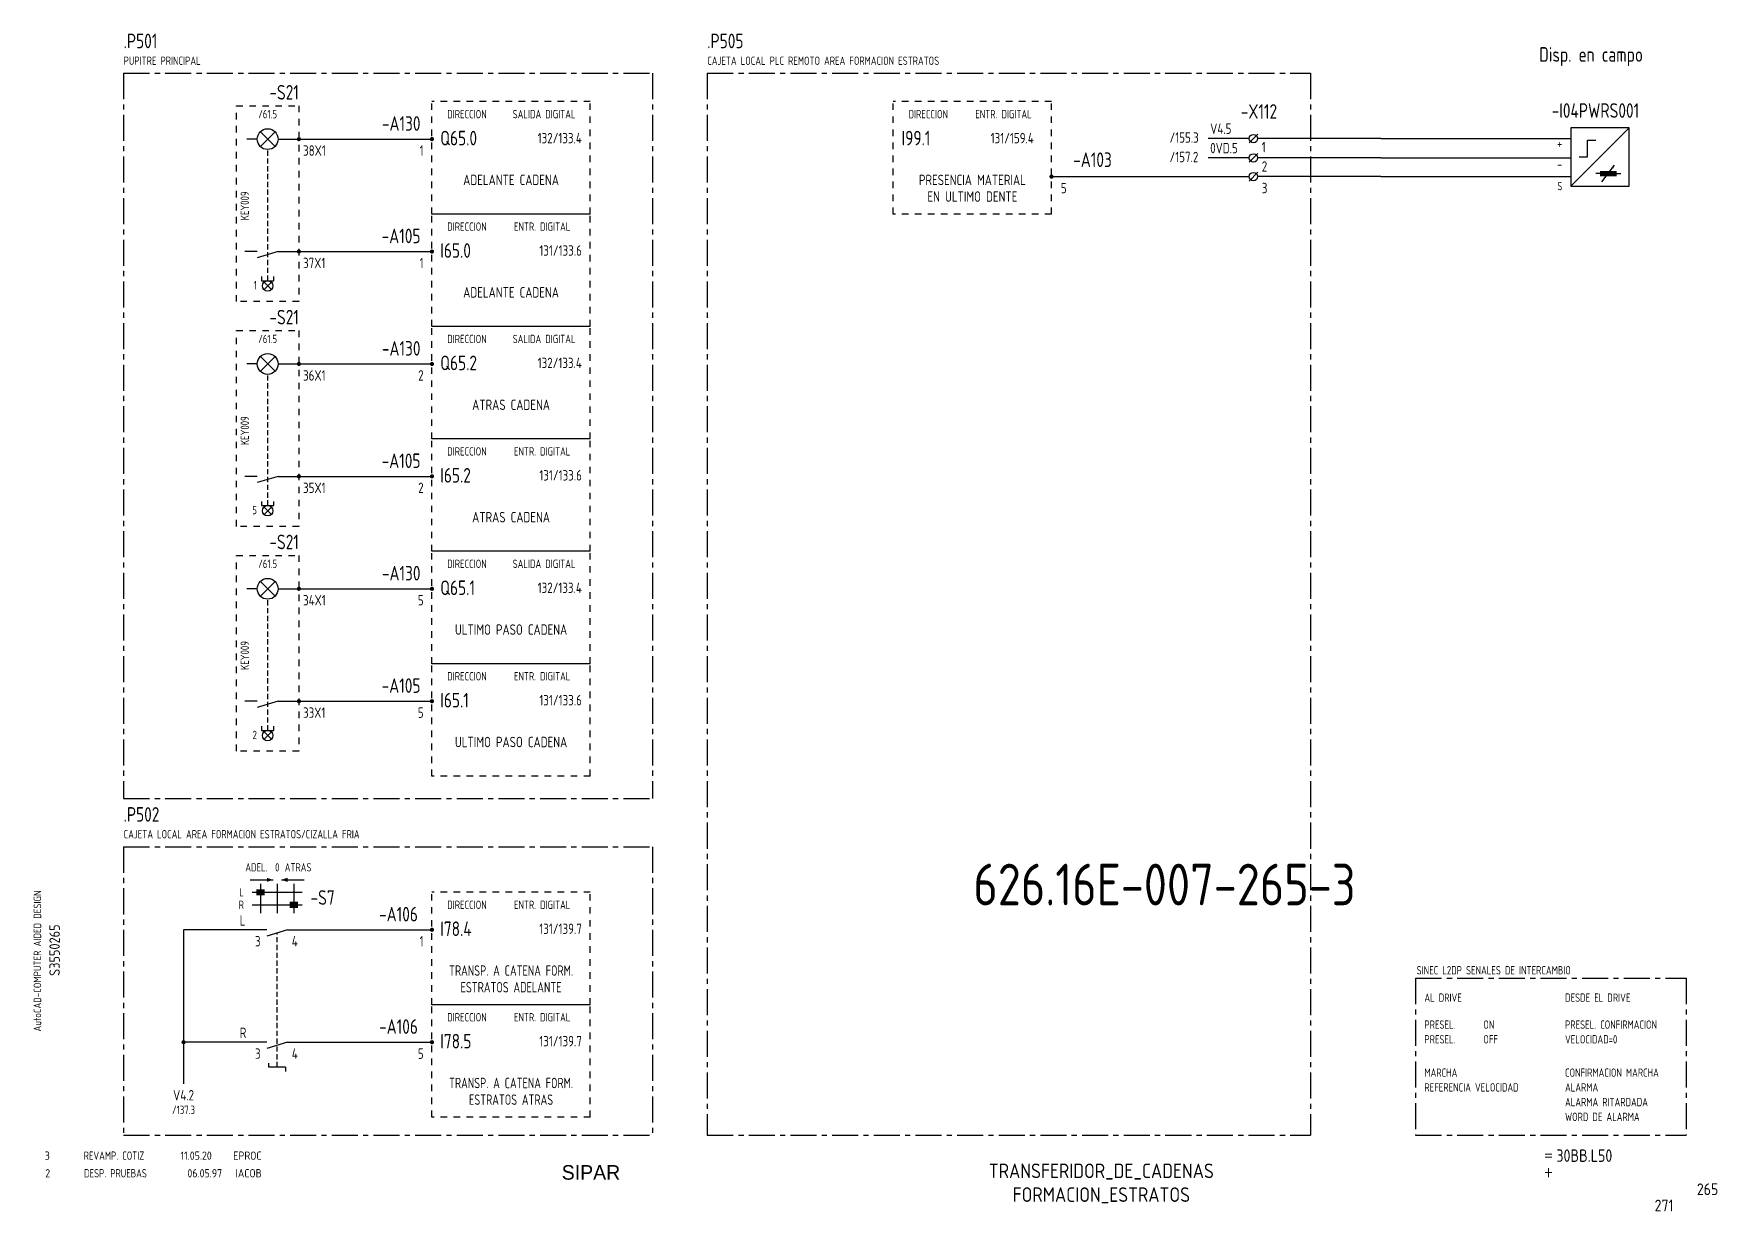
# Model space of a CAD drawing. Extents: x 10 to 414, y 6 to 288.
import ezdxf
from ezdxf.enums import TextEntityAlignment as Align

# ---------------------------------------------------------------- set-up
doc = ezdxf.new("R2010")
doc.units = 0
doc.header["$LTSCALE"] = 5
doc.header["$MEASUREMENT"] = 0
for name, pattern in [('CENTER', [2, 1.25, -0.25, 0.25, -0.25]), ('HIDDEN', [0.375, 0.25, -0.125]), ('HIDDEN1', [0.625, 0.3125, -0.3125])]:
    doc.linetypes.add(name, pattern=pattern)
doc.layers.get('0').update_dxf_attribs({"linetype": 'CONTINUOUS'})
doc.layers.add('3', color=3, linetype='CONTINUOUS')
doc.layers.add('CART', color=7, linetype='CONTINUOUS')
doc.styles.add('DIN', font='DIN.shx', dxfattribs={"width": 0.85})
doc.styles.add('ISO', font='DIN', dxfattribs={"width": 0.8})
doc.styles.add('N', font='ROMANS', dxfattribs={"width": 0.85, "height": 3})
doc.styles.add('SIMPLEX', font='SIMPLEX', dxfattribs={"width": 0.85})
doc.styles.add('X', font='UNIV.SHX', dxfattribs={"height": 3.5})

# ---------------------------------------------------------------- blocks, each defined once
blk = doc.blocks.new('B5-3')
at = {"linetype": 'Continuous', "const_width": 0.5}
blk.add_lwpolyline([(-0.25, 0, 1), (0.25, 0, 1)], format="xyb", close=True, dxfattribs=at)
blk = doc.blocks.new('NORMALE')
at = {"linetype": 'Continuous'}
blk.add_line((-1.06, -1.06), (1.06, 1.06), dxfattribs=at)
at = {"color": 7}
blk.add_circle((0, 0), 1, dxfattribs=at)
at = {"color": 7, "style": 'SIMPLEX', "flags": 9}
for tag, p in [('QUADRO', (-7.5, 4)), ('SEZIONE', (-7.5, 2.5)), ('NUMO', (-7.5, 1)), ('NUMM', (-7.5, -0.5)), ('NOTEM', (-7.5, -2)), ('NOTEV', (-7.5, -3.5)), ('UTENZA', (-7.5, -5)), ('RIP', (-7.5, -6.5)), ('RAGGIO', (-7.5, -8))]:
    blk.add_attdef(tag, p, '', height=1, dxfattribs=at)
at = {"color": 3, "style": 'SIMPLEX', "flags": 8}
for tag, p in [('NUMI', (1.5, 0.5)), ('MORSETTIERA', (1.5, -2.5))]:
    blk.add_attdef(tag, p, '', height=2, dxfattribs=at)
blk = doc.blocks.new('BOX')
at = {"color": 3, "style": 'ISO', "width": 0.8}
blk.add_attdef('BOX', (0, 6), '', height=3.5, dxfattribs=at)
at = {"color": 7, "style": 'ISO', "width": 0.8}
blk.add_attdef('DESC', (0, 2), '', height=2, dxfattribs=at)
blk = doc.blocks.new('REV2')
at = {"color": 3, "style": 'DIN'}
for s, width, p in [('2', 0.9, (12.45, 13.79)), ('DESP. PRUEBAS', 0.8, (21.76, 13.79)), ('06.05.97', 0.9, (46.59, 13.79)), ('IACOB', 0.9, (58.16, 13.79))]:
    blk.add_text(s, height=2, dxfattribs=dict(at, width=width)).set_placement(p)

msp = doc.modelspace()

# ---------------------------------------------------------------- linework, layer by layer
at = {"color": 3, "linetype": 'CENTER'}
for p, q in [((31.27, 279), (158.24, 279)), ((31.27, 279), (31.27, 104.77)), ((158.24, 279), (158.24, 104.77)), ((171.42, 279), (171.42, 23.97)), ((171.42, 279), (316.27, 279)), ((316.27, 279), (316.27, 23.97)), ((31.27, 104.77), (158.24, 104.77)), ((31.27, 93.23), (158.24, 93.23)), ((31.27, 93.23), (31.27, 23.97)), ((158.24, 93.23), (158.24, 23.97)), ((341.53, 61.64), (341.53, 23.97)), ((341.53, 61.64), (406.53, 61.64)), ((406.53, 61.64), (406.53, 23.97)), ((31.27, 23.97), (158.24, 23.97)), ((171.42, 23.97), (316.27, 23.97)), ((341.53, 23.97), (406.53, 23.97))]:
    msp.add_line(p, q, dxfattribs=at)
at = {"linetype": 'HIDDEN1'}
for p, q in [((58.36, 224.17), (58.36, 271.17)), ((58.36, 271.17), (73.36, 271.17)), ((73.36, 271.17), (73.36, 224.17)), ((143.31, 272.17), (105.31, 272.17)), ((105.31, 245.17), (105.31, 272.17)), ((143.31, 245.17), (143.31, 272.17)), ((254.09, 272.17), (216.09, 272.17)), ((216.09, 245.17), (216.09, 272.17)), ((254.09, 245.17), (254.09, 272.17)), ((105.31, 218.17), (105.31, 245.17)), ((143.31, 218.17), (143.31, 245.17)), ((254.09, 245.17), (216.09, 245.17)), ((73.36, 224.17), (58.36, 224.17)), ((58.36, 170.17), (58.36, 217.17)), ((58.36, 217.17), (73.36, 217.17)), ((73.36, 217.17), (73.36, 170.17)), ((105.31, 191.17), (105.31, 218.17)), ((143.31, 191.17), (143.31, 218.17)), ((105.31, 164.17), (105.31, 191.17)), ((143.31, 164.17), (143.31, 191.17)), ((73.36, 170.17), (58.36, 170.17)), ((58.36, 116.17), (58.36, 163.17)), ((58.36, 163.17), (73.36, 163.17)), ((73.36, 163.17), (73.36, 116.17)), ((143.31, 164.17), (105.31, 164.17)), ((105.31, 137.17), (105.31, 164.17)), ((143.31, 137.17), (143.31, 164.17)), ((105.31, 110.17), (105.31, 137.17)), ((143.31, 110.17), (143.31, 137.17)), ((73.36, 116.17), (58.36, 116.17)), ((143.31, 110.17), (105.31, 110.17)), ((143.31, 82.27), (105.31, 82.27)), ((105.31, 55.27), (105.31, 82.27)), ((143.31, 55.27), (143.31, 82.27)), ((105.31, 28.27), (105.31, 55.27)), ((143.31, 28.27), (143.31, 55.27)), ((143.31, 28.27), (105.31, 28.27))]:
    msp.add_line(p, q, dxfattribs=at)
for p, q in [((63.36, 263.17), (60.86, 263.17)), ((68.36, 263.17), (73.36, 263.17)), ((73.36, 263.17), (105.31, 263.17)), ((333.19, 263.32), (303.59, 263.32)), ((378.77, 251.89), (392.77, 265.89)), ((378.77, 265.89), (378.77, 251.89)), ((392.77, 265.89), (378.77, 265.89)), ((382.77, 258.89), (382.77, 262.89)), ((382.77, 262.89), (384.77, 262.89)), ((392.77, 251.89), (392.77, 265.89)), ((380.77, 258.89), (382.77, 258.89)), ((333.19, 258.66), (303.59, 258.66)), ((385.77, 254.89), (384.77, 254.89)), ((386.27, 252.89), (389.27, 256.89)), ((389.77, 254.89), (390.77, 254.89)), ((254.09, 254.17), (301.59, 254.17)), ((333.19, 254.17), (303.59, 254.17)), ((378.77, 251.89), (392.77, 251.89)), ((63.36, 236.17), (60.36, 236.17)), ((68.36, 236.17), (63.36, 234.67)), ((68.36, 236.17), (73.36, 236.17)), ((73.36, 236.17), (105.31, 236.17)), ((64.36, 230.17), (64.36, 229.17)), ((64.36, 229.17), (67.36, 229.17)), ((67.36, 229.17), (67.36, 230.17)), ((63.36, 209.17), (60.86, 209.17)), ((68.36, 209.17), (73.36, 209.17)), ((73.36, 209.17), (105.31, 209.17)), ((63.36, 182.17), (60.36, 182.17)), ((68.36, 182.17), (63.36, 180.67)), ((68.36, 182.17), (73.36, 182.17)), ((73.36, 182.17), (105.31, 182.17)), ((64.36, 176.17), (64.36, 175.17)), ((64.36, 175.17), (67.36, 175.17)), ((67.36, 175.17), (67.36, 176.17)), ((63.36, 155.17), (60.86, 155.17)), ((68.36, 155.17), (73.36, 155.17)), ((73.36, 155.17), (105.31, 155.17)), ((63.36, 128.17), (60.36, 128.17)), ((68.36, 128.17), (63.36, 126.67)), ((68.36, 128.17), (73.36, 128.17)), ((73.36, 128.17), (105.31, 128.17)), ((64.36, 122.17), (64.36, 121.17)), ((67.36, 121.17), (67.36, 122.17)), ((64.36, 121.17), (67.36, 121.17)), ((61.66, 85.27), (67.16, 85.27)), ((69.16, 85.27), (74.66, 85.27)), ((62.16, 82.27), (74.16, 82.27)), ((64.16, 84.27), (64.16, 77.27)), ((68.16, 84.27), (68.16, 77.27)), ((72.16, 84.27), (72.16, 77.27)), ((62.16, 79.27), (74.16, 79.27)), ((45.66, 73.27), (45.66, 36.27)), ((65.66, 73.27), (45.66, 73.27)), ((70.66, 73.27), (65.66, 71.77)), ((70.66, 73.27), (94.66, 73.27)), ((76.66, 73.27), (105.31, 73.27)), ((65.66, 46.27), (45.66, 46.27)), ((70.66, 46.27), (65.66, 44.77)), ((70.66, 46.27), (94.66, 46.27)), ((76.66, 46.27), (105.31, 46.27))]:
    msp.add_line(p, q)
at = {"linetype": 'Continuous'}
for p, q in [((67.63, 261.4), (64.1, 264.94)), ((64.1, 261.4), (67.63, 264.94)), ((301.59, 263.32), (291.68, 263.32)), ((333.19, 263.32), (378.77, 263.32)), ((301.59, 258.66), (291.68, 258.66)), ((333.19, 258.66), (378.77, 258.66)), ((333.19, 254.17), (378.77, 254.17)), ((143.31, 245.17), (105.31, 245.17)), ((64.98, 227.03), (66.75, 228.8)), ((66.75, 227.03), (64.98, 228.8)), ((143.31, 218.17), (105.31, 218.17)), ((64.1, 207.4), (67.63, 210.94)), ((67.63, 207.4), (64.1, 210.94)), ((143.31, 191.17), (105.31, 191.17)), ((66.75, 173.03), (64.98, 174.8)), ((64.98, 173.03), (66.75, 174.8)), ((143.31, 164.17), (105.31, 164.17)), ((64.1, 153.4), (67.63, 156.94)), ((67.63, 153.4), (64.1, 156.94)), ((143.31, 137.17), (105.31, 137.17)), ((66.75, 119.03), (64.98, 120.8)), ((64.98, 119.03), (66.75, 120.8)), ((143.31, 55.27), (105.31, 55.27)), ((66.16, 40.27), (66.16, 41.27)), ((70.16, 40.27), (66.16, 40.27)), ((70.16, 40.27), (70.16, 39.27))]:
    msp.add_line(p, q, dxfattribs=at)
at = {"linetype": 'HIDDEN'}
for p, q in [((65.86, 229.17), (65.86, 260.67)), ((65.86, 175.17), (65.86, 206.67)), ((65.86, 121.17), (65.86, 152.67)), ((68.16, 40.27), (68.16, 72.52))]:
    msp.add_line(p, q, dxfattribs=at)
for points, const_width in [([(385.77, 254.89), (389.77, 254.89)], 1.25), ([(63.16, 82.27), (65.16, 82.27)], 1.5), ([(71.16, 79.27), (73.16, 79.27)], 1.5)]:
    msp.add_lwpolyline(points, dxfattribs=dict(const_width=const_width))
for points in [[(389.27, 256.89, 0, 0.525, 0), (388.82, 256.29, 0.525, 0.525, 0)], [(67.16, 85.27, 0, 1, 0), (65.66, 85.27, 1, 1, 0)], [(69.16, 85.27, 0, 1, 0), (70.66, 85.27, 1, 1, 0)]]:
    msp.add_lwpolyline(points, format="xyseb")
at = {"const_width": 0.5}
msp.add_lwpolyline([(45.41, 46.27, 1), (45.91, 46.27, 1)], format="xyb", close=True, dxfattribs=at)
for centre in [(65.86, 263.17), (65.86, 209.17), (65.86, 155.17)]:
    msp.add_circle(centre, 2.5)
at = {"linetype": 'Continuous'}
for centre in [(65.86, 227.91), (65.86, 173.91), (65.86, 119.91)]:
    msp.add_circle(centre, 1.25, dxfattribs=at)

# ---------------------------------------------------------------- block references
for p in [(73.36, 263.17), (105.31, 263.17), (73.36, 236.17), (105.31, 236.17), (73.36, 209.17), (105.31, 209.17), (73.36, 182.17), (105.31, 182.17), (73.36, 155.17), (105.31, 155.17), (73.36, 128.17), (105.31, 128.17), (105.31, 73.27), (105.31, 46.27)]:
    msp.add_blockref('B5-3', p)
for name, p in [('NORMALE', (302.59, 263.32)), ('NORMALE', (302.59, 258.66)), ('NORMALE', (302.59, 254.17)), ('REV2', (0, 0))]:
    msp.add_blockref(name, p, dxfattribs=at)
at = {"rotation": 180}
msp.add_blockref('B5-3', (254.09, 254.17), dxfattribs=at)
ref = msp.add_blockref('BOX', (341.77, 60.55))
ref.add_attrib('DESC', 'SINEC L2DP SENALES DE INTERCAMBIO', (341.77, 62.55), dxfattribs={"color": 7, "height": 2, "style": 'ISO', "width": 0.8})

# ---------------------------------------------------------------- texts
at = {"color": 3, "style": 'DIN'}
for s, height, width, p in [('.P501', 3.5, 0.8, (31.27, 285)), ('.P505', 3.5, 0.8, (171.42, 285)), ('Q65.0', 3.5, 0.8, (107.31, 261.67)), ('I99.1', 3.5, 0.8, (218.09, 261.67)), ('I65.0', 3.5, 0.8, (107.31, 234.67)), ('Q65.2', 3.5, 0.8, (107.31, 207.67)), ('I65.2', 3.5, 0.8, (107.31, 180.67)), ('Q65.1', 3.5, 0.8, (107.31, 153.67)), ('I65.1', 3.5, 0.8, (107.31, 126.67)), ('.P502', 3.5, 0.8, (31.27, 99.23)), ('I78.4', 3.5, 0.8, (107.31, 71.77)), ('I78.5', 3.5, 0.8, (107.31, 44.77)), ('3', 2, 0.9, (12.35, 18.02)), ('REVAMP. COTIZ', 2, 0.8, (21.66, 18.02)), ('11.05.20', 2, 0.9, (44.93, 18.02)), ('EPROC', 2, 0.9, (57.61, 18.02))]:
    msp.add_text(s, height=height, dxfattribs=dict(at, width=width)).set_placement(p)
at = {"color": 2, "style": 'DIN', "width": 0.8}
msp.add_text('Disp. en campo', height=3.5, dxfattribs=at).set_placement((371.21, 281.76))
at = {"style": 'DIN', "width": 0.8}
for s, height, p in [('PUPITRE PRINCIPAL', 2, (31.27, 281)), ('CAJETA LOCAL PLC REMOTO AREA FORMACION ESTRATOS', 2, (171.42, 281)), ('V4.5', 2.5, (292.2, 264.43)), ('/155.3', 2.5, (282.43, 262.3)), ('38X1', 2.5, (74.36, 259.17)), ('/157.2', 2.5, (282.43, 257.63)), ('0VD.5', 2.5, (292.2, 259.77)), ('1', 2.5, (304.59, 260.01)), ('2', 2.5, (304.59, 255.35)), ('3', 2.5, (304.59, 250.17)), ('37X1', 2.5, (74.36, 232.17)), ('36X1', 2.5, (74.36, 205.17)), ('35X1', 2.5, (74.36, 178.17)), ('34X1', 2.5, (74.36, 151.17)), ('33X1', 2.5, (74.36, 124.17)), ('CAJETA LOCAL AREA FORMACION ESTRATOS/CIZALLA FRIA', 2, (31.27, 95.23)), ('AL DRIVE', 2, (343.64, 55.97)), ('DESDE EL DRIVE', 2, (377.41, 55.97)), ('PRESEL.', 2, (343.64, 49.5)), ('ON', 2, (357.8, 49.5)), ('PRESEL. CONFIRMACION', 2, (377.41, 49.5)), ('PRESEL.', 2, (343.64, 45.96)), ('OFF', 2, (357.8, 45.96)), ('VELOCIDAD=0', 2, (377.41, 45.96)), ('MARCHA', 2, (343.64, 37.96)), ('REFERENCIA VELOCIDAD', 2, (343.64, 34.42)), ('ALARMA', 2, (377.41, 34.42)), ('CONFIRMACION MARCHA', 2, (377.41, 37.96)), ('ALARMA RITARDADA', 2, (377.41, 30.88)), ('WORD DE ALARMA', 2, (377.41, 27.34))]:
    msp.add_text(s, height=height, dxfattribs=at).set_placement(p)
at = {"color": 3, "style": 'DIN', "width": 0.8}
for s, p in [('-S21', (73.36, 272.67)), ('-X112', (308.27, 268.07)), ('-A130', (102.56, 265.17)), ('-A103', (268.57, 256.47)), ('-A105', (102.56, 238.17)), ('-S21', (73.36, 218.67)), ('-A130', (102.56, 211.17)), ('-A105', (102.56, 184.17)), ('-S21', (73.36, 164.67)), ('-A130', (102.56, 157.17)), ('-A105', (102.56, 130.17)), ('-A106', (101.94, 75.27)), ('-A106', (101.94, 48.27))]:
    msp.add_text(s, height=3.5, dxfattribs=at).set_placement(p, align=Align.RIGHT)
at = {"color": 1, "style": 'DIN', "width": 0.8}
for s, p in [('/61.5', (65.86, 268.17)), ('/61.5', (65.86, 214.17)), ('/61.5', (65.86, 160.17)), ('ADEL.', (63.16, 87.27)), ('0', (68.16, 87.27)), ('ATRAS', (73.16, 87.27))]:
    msp.add_text(s, height=2, dxfattribs=at).set_placement(p, align=Align.CENTER)
for s, height, p in [('DIRECCION', 2, (118.45, 268.17)), ('DIRECCION', 2, (229.23, 268.17)), ('+', 2.5, (376.77, 260.89)), ('-', 2.5, (376.77, 255.89)), ('S', 2, (376.77, 250.89)), ('DIRECCION', 2, (118.45, 241.17)), ('1', 2, (63.27, 227.08)), ('DIRECCION', 2, (118.45, 214.17)), ('DIRECCION', 2, (118.45, 187.17)), ('5', 2, (63.27, 173.08)), ('DIRECCION', 2, (118.45, 160.17)), ('DIRECCION', 2, (118.45, 133.17)), ('2', 2, (63.27, 119.08)), ('L', 2, (60.16, 81.27)), ('R', 2, (60.16, 78.27)), ('DIRECCION', 2, (118.45, 78.27)), ('3', 2.5, (64.16, 69.27)), ('DIRECCION', 2, (118.45, 51.27)), ('3', 2.5, (64.16, 42.27))]:
    msp.add_text(s, height=height, dxfattribs=at).set_placement(p, align=Align.RIGHT)
for s, height, p in [('SALIDA DIGITAL', 2, (124.69, 268.17)), ('ENTR. DIGITAL', 2, (235.77, 268.17)), ('ENTR. DIGITAL', 2, (124.99, 241.17)), ('SALIDA DIGITAL', 2, (124.69, 214.17)), ('ENTR. DIGITAL', 2, (124.99, 187.17)), ('SALIDA DIGITAL', 2, (124.69, 160.17)), ('ENTR. DIGITAL', 2, (124.99, 133.17)), ('ENTR. DIGITAL', 2, (124.99, 78.27)), ('L', 2.5, (59.16, 74.27)), ('4', 2.5, (71.66, 69.27)), ('ENTR. DIGITAL', 2, (124.99, 51.27)), ('R', 2.5, (59.16, 47.27)), ('4', 2.5, (71.66, 42.27))]:
    msp.add_text(s, height=height, dxfattribs=at).set_placement(p)
at = {"style": 'DIN', "width": 0.8}
for s, p in [('132/133.4', (141.31, 262.17)), ('131/159.4', (249.85, 262.17)), ('1', (103.31, 259.17)), ('5', (257.73, 250.17)), ('1', (103.31, 232.17)), ('131/133.6', (141.31, 235.17)), ('132/133.4', (141.31, 208.17)), ('2', (103.31, 205.17)), ('131/133.6', (141.31, 181.17)), ('2', (103.31, 178.17)), ('5', (103.31, 151.17)), ('132/133.4', (141.31, 154.17)), ('131/133.6', (141.31, 127.17)), ('5', (103.31, 124.17)), ('131/139.7', (141.31, 72.27)), ('1', (103.31, 69.27)), ('5', (103.31, 42.27)), ('131/139.7', (141.31, 45.27))]:
    msp.add_text(s, height=2.5, dxfattribs=at).set_placement(p, align=Align.RIGHT)
at = {"style": 'DIN'}
for s, height, width, p in [('ADELANTE CADENA', 2.5, 0.8, (124.31, 252.12)), ('PRESENCIA MATERIAL', 2.5, 0.8, (235.09, 252.12)), ('EN ULTIMO DENTE', 2.5, 0.8, (235.09, 248.12)), ('ADELANTE CADENA', 2.5, 0.8, (124.31, 225.12)), ('ATRAS CADENA', 2.5, 0.8, (124.31, 198.12)), ('ATRAS CADENA', 2.5, 0.8, (124.31, 171.12)), ('ULTIMO PASO CADENA', 2.5, 0.8, (124.31, 144.12)), ('ULTIMO PASO CADENA', 2.5, 0.8, (124.31, 117.12)), ('TRANSP. A CATENA FORM.', 2.5, 0.75, (124.31, 62.22)), ('ESTRATOS ADELANTE', 2.5, 0.75, (124.31, 58.22)), ('TRANSP. A CATENA FORM.', 2.5, 0.75, (124.31, 35.22)), ('V4.2', 2.5, 0.8, (45.66, 32.27)), ('ESTRATOS ATRAS', 2.5, 0.75, (124.31, 31.22)), ('/137.3', 2, 0.8, (45.66, 29.03))]:
    msp.add_text(s, height=height, dxfattribs=dict(at, width=width)).set_placement(p, align=Align.CENTER)
at = {"color": 1, "style": 'DIN', "width": 0.8}
for p in [(61.36, 243.67), (61.36, 189.67), (61.36, 135.67)]:
    msp.add_text('KEY009', height=2, rotation=90, dxfattribs=at).set_placement(p)
at = {"color": 2, "insert": (235.32, 89.14), "char_height": 10, "width": 111.0411, "attachment_point": 1, "style": 'DIN'}
msp.add_mtext('626.16E-007-265-3', dxfattribs=at)
at = {"layer": '3', "style": 'DIN', "width": 0.8}
msp.add_text('-I04PWRS001', height=3.5, dxfattribs=at).set_placement((384.71, 268.29), align=Align.CENTER)
msp.add_text('-S7', height=3.5, dxfattribs=at).set_placement((76.16, 79.27))
at = {"layer": 'CART', "color": 1, "style": 'DIN', "width": 0.9}
msp.add_text('AutoCAD-COMPUTER AIDED DESIGN', height=1.8, rotation=90, dxfattribs=at).set_placement((11.47, 48.84))
at = {"layer": 'CART', "color": 3, "style": 'N', "width": 0.85}
for s, p in [('=', (372.24, 17.91)), ('+', (372.24, 13.87))]:
    msp.add_text(s, height=2.5, dxfattribs=at).set_placement(p)
at = {"layer": 'CART', "color": 3, "style": 'DIN', "width": 0.9, "flags": 1}
msp.add_attdef('S3550265', text='', height=2.5, rotation=90, dxfattribs=at).set_placement((15.95, 68.38), align=Align.CENTER)
at = {"layer": 'CART', "color": 3, "style": 'DIN', "width": 0.85}
msp.add_attdef('30BB.L50', text='', height=3, dxfattribs=at).set_placement((375.33, 16.63), align=Align.BOTTOM_LEFT)
at = {"layer": 'CART', "color": 6, "style": 'X', "flags": 1}
msp.add_attdef('SIPAR', text='', height=3.5, dxfattribs=at).set_placement((143.5, 15), align=Align.MIDDLE)
at = {"layer": 'CART', "color": 2, "style": 'DIN', "width": 0.9, "flags": 1}
for tag, p in [('TRANSFERIDOR_DE_CADENAS', (266.06, 15.21)), ('FORMACION_ESTRATOS', (266.06, 9.5))]:
    msp.add_attdef(tag, text='', height=3.5, dxfattribs=at).set_placement(p, align=Align.MIDDLE)
msp.add_attdef('265', text='', height=2.8, dxfattribs=at).set_placement((414.2, 9.56), align=Align.RIGHT)
at = {"layer": 'CART', "color": 7, "style": 'DIN', "width": 0.9, "flags": 1}
msp.add_attdef('271', (398.93, 5.65), '', height=2.8, dxfattribs=at)

doc.saveas('drawing.dxf')
